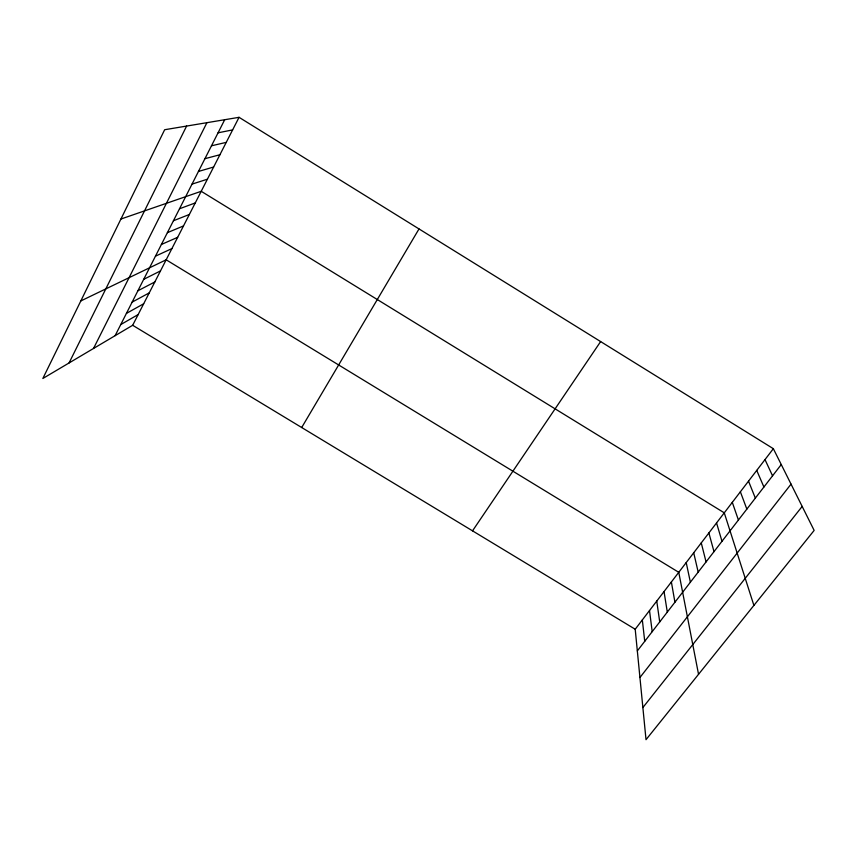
<?xml version="1.0" encoding="UTF-8"?>
<svg xmlns="http://www.w3.org/2000/svg" width="857" height="857" viewBox="0 0 857 857"><rect width="100%" height="100%" fill="white"/><g stroke="black" fill="none" stroke-linecap="round" stroke-linejoin="round"><path stroke-width="1.29" d="M69.063 362.95L186.601 126.075M93.52 348.467L206.912 122.69M115.117 335.665L224.705 119.723M239.06 117.323L164.662 129.728L42.85 378.483L132.664 325.285L239.06 117.323L773.346 448.693L814.15 530.408L646.017 739.677L635.208 629.242L773.346 448.693M301.696 427.514L419.009 228.937M472.528 530.847L600.628 341.579M637.329 650.902L781.263 464.548M639.933 677.512L791.043 484.141M642.868 707.571L802.173 506.423M120.751 324.578L138.138 314.573M126.429 313.394L143.665 303.774M132.139 302.125L149.225 292.901M137.902 290.78L154.828 281.953M143.708 279.339L160.473 270.919M80.826 300.936L166.162 259.8L678.765 572.315L698.541 674.309M155.46 256.179L171.893 248.594M161.405 244.47L177.667 237.314M167.394 232.665L183.484 225.937M173.435 220.763L189.354 214.475M179.52 208.765L195.257 202.938M120.923 219.038L201.213 191.293L724.272 512.829L753.892 605.406M192.032 184.116L207.394 179.209M198.449 171.454L213.629 167.029M204.93 158.684L219.906 154.753M211.465 145.797L226.248 142.38M218.064 132.814L232.633 129.9M132.664 325.285L635.208 629.242M765.001 459.588L772.553 475.828M756.731 470.407L763.908 487.012M748.525 481.141L755.338 498.11M740.373 491.779L746.843 509.112M732.296 502.352L738.413 520.028M716.548 522.931L721.99 541.292M708.878 532.947L713.999 551.64M701.262 542.899L706.061 561.913M693.709 552.776L698.187 572.101M686.211 562.578L690.378 582.214M671.374 581.967L674.93 602.214M664.036 591.566L667.303 612.091M656.751 601.078L659.719 621.903M649.51 610.538L652.198 631.641M642.332 619.922L644.732 641.304"/></g></svg>
